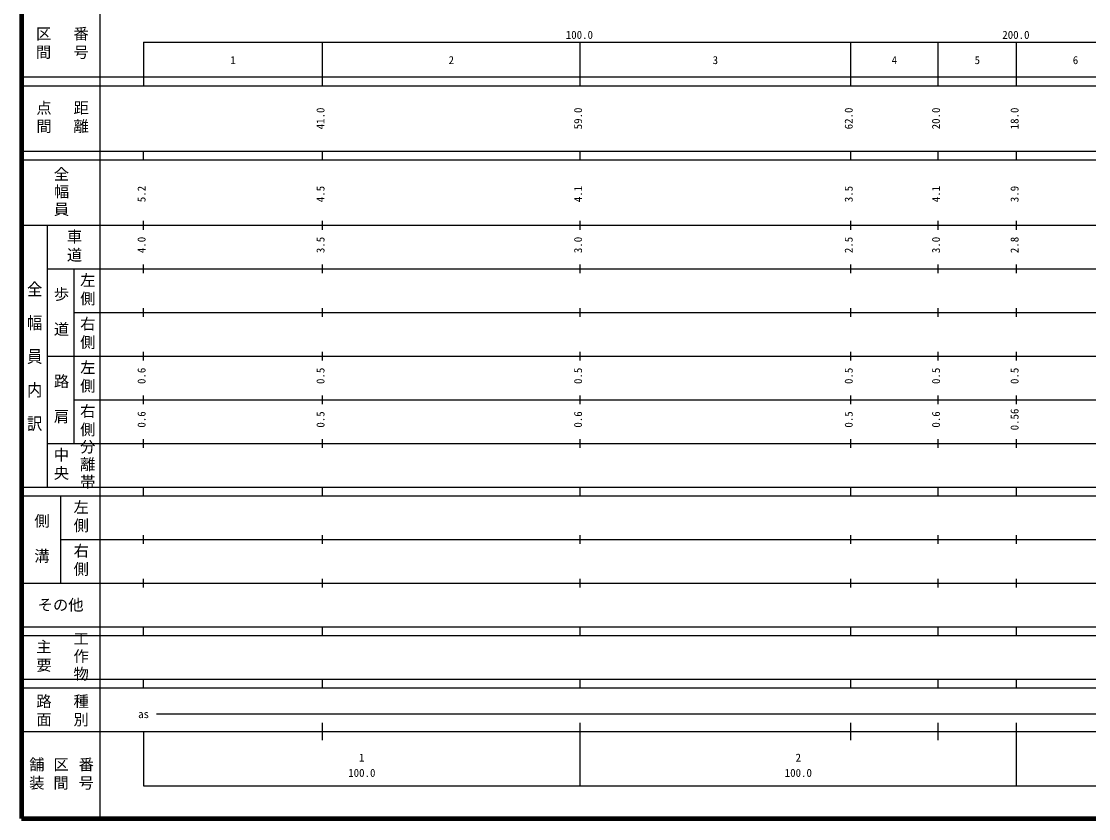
# Model space of a CAD drawing. Units: millimetres on the paper, enlarged 1000 times. Extents: x 40000 to 680000, y 20000 to 380000.
# Drawn here: x 40000 to 284512, y 20000 to 202759 of the extents above; entities that cross this region are included whole.
import ezdxf
from ezdxf.enums import TextEntityAlignment as Align

# ---------------------------------------------------------------- set-up
doc = ezdxf.new("R2010")
doc.units = ezdxf.units.MM
doc.header["$LTSCALE"] = 1000
doc.layers.add('M-TTL', color=2, linetype='Continuous', lineweight=140)
doc.layers.add('M-TTL-BAND', color=7, linetype='Continuous', lineweight=25)
doc.styles.add('@ＭＳ ゴシック', font='')
doc.styles.add('ＭＳ ゴシック', font='')
doc.styles.get('@ＭＳ ゴシック').set_extended_font_data('@MS Gothic')
doc.styles.get('ＭＳ ゴシック').set_extended_font_data('MS Gothic')

msp = doc.modelspace()

# ---------------------------------------------------------------- linework, layer by layer
at = {"layer": 'M-TTL'}
for p, q in [((40000, 380000), (40000, 20000)), ((40000, 20000), (680000, 20000))]:
    msp.add_line(p, q, dxfattribs=at)
at = {"layer": 'M-TTL-BAND'}
for p, q in [((58000, 370000), (58000, 20000)), ((68000, 198000), (579000, 198000)), ((68000, 198000), (68000, 188000)), ((109000, 188000), (109000, 198000)), ((168000, 188000), (168000, 198000)), ((230000, 188000), (230000, 198000)), ((250000, 188000), (250000, 198000)), ((268000, 188000), (268000, 198000)), ((40000, 190000), (579000, 190000)), ((40000, 188000), (579000, 188000)), ((40000, 173000), (579000, 173000)), ((68000, 171000), (68000, 173000)), ((109000, 171000), (109000, 173000)), ((168000, 171000), (168000, 173000)), ((230000, 171000), (230000, 173000)), ((250000, 171000), (250000, 173000)), ((268000, 171000), (268000, 173000)), ((40000, 171000), (579000, 171000)), ((68000, 155000), (68000, 157000)), ((109000, 155000), (109000, 157000)), ((168000, 155000), (168000, 157000)), ((230000, 155000), (230000, 157000)), ((250000, 155000), (250000, 157000)), ((268000, 155000), (268000, 157000)), ((40000, 156000), (579000, 156000)), ((46000, 96000), (46000, 156000)), ((68000, 145000), (68000, 147000)), ((109000, 145000), (109000, 147000)), ((168000, 145000), (168000, 147000)), ((230000, 145000), (230000, 147000)), ((250000, 145000), (250000, 147000)), ((268000, 145000), (268000, 147000)), ((46000, 146000), (579000, 146000)), ((52000, 146000), (52000, 106000)), ((68000, 135000), (68000, 137000)), ((109000, 135000), (109000, 137000)), ((168000, 135000), (168000, 137000)), ((230000, 135000), (230000, 137000)), ((250000, 135000), (250000, 137000)), ((268000, 135000), (268000, 137000)), ((52000, 136000), (579000, 136000)), ((46000, 126000), (579000, 126000)), ((68000, 125000), (68000, 127000)), ((109000, 125000), (109000, 127000)), ((168000, 125000), (168000, 127000)), ((230000, 125000), (230000, 127000)), ((250000, 125000), (250000, 127000)), ((268000, 125000), (268000, 127000)), ((52000, 116000), (579000, 116000)), ((68000, 115000), (68000, 117000)), ((109000, 115000), (109000, 117000)), ((168000, 115000), (168000, 117000)), ((230000, 115000), (230000, 117000)), ((250000, 115000), (250000, 117000)), ((268000, 115000), (268000, 117000)), ((46000, 106000), (579000, 106000)), ((68000, 105000), (68000, 107000)), ((109000, 105000), (109000, 107000)), ((168000, 105000), (168000, 107000)), ((230000, 105000), (230000, 107000)), ((250000, 105000), (250000, 107000)), ((268000, 105000), (268000, 107000)), ((40000, 96000), (579000, 96000)), ((68000, 94000), (68000, 96000)), ((109000, 94000), (109000, 96000)), ((168000, 94000), (168000, 96000)), ((230000, 94000), (230000, 96000)), ((250000, 94000), (250000, 96000)), ((268000, 94000), (268000, 96000)), ((40000, 94000), (579000, 94000)), ((49000, 94000), (49000, 74000)), ((49000, 84000), (579000, 84000)), ((68000, 83000), (68000, 85000)), ((109000, 83000), (109000, 85000)), ((168000, 83000), (168000, 85000)), ((230000, 83000), (230000, 85000)), ((250000, 83000), (250000, 85000)), ((268000, 83000), (268000, 85000)), ((40000, 74000), (579000, 74000)), ((68000, 73000), (68000, 75000)), ((109000, 73000), (109000, 75000)), ((168000, 73000), (168000, 75000)), ((230000, 73000), (230000, 75000)), ((250000, 73000), (250000, 75000)), ((268000, 73000), (268000, 75000)), ((40000, 64000), (579000, 64000)), ((68000, 62000), (68000, 64000)), ((109000, 62000), (109000, 64000)), ((168000, 62000), (168000, 64000)), ((230000, 62000), (230000, 64000)), ((250000, 62000), (250000, 64000)), ((268000, 62000), (268000, 64000)), ((40000, 62000), (579000, 62000)), ((40000, 52000), (579000, 52000)), ((68000, 50000), (68000, 52000)), ((109000, 50000), (109000, 52000)), ((168000, 50000), (168000, 52000)), ((230000, 50000), (230000, 52000)), ((250000, 50000), (250000, 52000)), ((268000, 50000), (268000, 52000)), ((40000, 50000), (579000, 50000)), ((71000, 44000), (565000, 44000)), ((109000, 38000), (109000, 42000)), ((168000, 27500), (168000, 42000)), ((230000, 38000), (230000, 42000)), ((250000, 38000), (250000, 42000)), ((268000, 27500), (268000, 42000)), ((40000, 40000), (579000, 40000)), ((68000, 40000), (68000, 27500)), ((68000, 27500), (579000, 27500))]:
    msp.add_line(p, q, dxfattribs=at)

# ---------------------------------------------------------------- texts
at = {"layer": 'M-TTL-BAND', "style": 'ＭＳ ゴシック'}
for s, p in [('100.0', (167844, 198195)), ('200.0', (267844, 198195)), ('1', (88500, 192405)), ('2', (138500, 192405)), ('3', (199000, 192405)), ('4', (240000, 192405)), ('5', (259000, 192405)), ('6', (281500, 192405)), ('as', (68000, 42500)), ('1', (118000, 32523)), ('2', (218000, 32523)), ('100.0', (118000, 29033)), ('100.0', (218000, 29033))]:
    msp.add_text(s, height=1833, dxfattribs=at).set_placement(p, align=Align.BOTTOM_CENTER)
for s, p in [('41.0', (110000, 180500)), ('59.0', (169000, 180500)), ('62.0', (231000, 180500)), ('20.0', (251000, 180500)), ('18.0', (269000, 180500)), ('5.2', (69000, 163174)), ('4.5', (110000, 163174)), ('4.1', (169000, 163174)), ('3.5', (231000, 163174)), ('4.1', (251000, 163174)), ('3.9', (269000, 163174)), ('4.0', (69000, 151500)), ('3.5', (110000, 151500)), ('3.0', (169000, 151500)), ('2.5', (231000, 151500)), ('3.0', (251000, 151500)), ('2.8', (269000, 151500)), ('0.6', (69000, 121500)), ('0.5', (110000, 121500)), ('0.5', (169000, 121500)), ('0.5', (231000, 121500)), ('0.5', (251000, 121500)), ('0.5', (269000, 121500)), ('0.6', (69000, 111500)), ('0.5', (110000, 111500)), ('0.6', (169000, 111500)), ('0.5', (231000, 111500)), ('0.6', (251000, 111500)), ('0.56', (269000, 111500))]:
    msp.add_text(s, height=1833, rotation=90, dxfattribs=at).set_placement(p, align=Align.BOTTOM_CENTER)
at = {"layer": 'M-TTL-BAND', "style": '@ＭＳ ゴシック', "width": 1.1}
msp.add_text('全\u3000幅\u3000員\u3000内\u3000訳', height=2566, rotation=270, dxfattribs=at).set_placement((43000, 126000), align=Align.MIDDLE_CENTER)
at = {"layer": 'M-TTL-BAND', "style": 'ＭＳ ゴシック'}
msp.add_text('その他', height=2566, dxfattribs=at).set_placement((49000, 69000), align=Align.MIDDLE_CENTER)
at = {"layer": 'M-TTL-BAND', "char_height": 2566, "attachment_point": 5, "rotation": 270, "style": '@ＭＳ ゴシック'}
for s, insert in [('\\T1.2;区間', (45000, 197500)), ('\\T1.2;番号', (53500, 197500)), ('\\T1.2;点間', (45000, 180500)), ('\\T1.2;距離', (53500, 180500)), ('\\T1.15;全幅員', (49000, 163500)), ('\\T1.2;車道', (52000, 151000)), ('\\T1.2;左側', (55000, 141000)), ('\\T1.15;歩\u3000道', (49000, 136000)), ('\\T1.2;右側', (55000, 131000)), ('\\T1.2;左側', (55000, 121000)), ('\\T1.15;路\u3000肩', (49000, 116000)), ('\\T1.2;右側', (55000, 111000)), ('\\T1.15;分離帯', (55000, 101000)), ('\\T1.2;中央', (49000, 101000)), ('\\T1.2;左側', (53500, 89000)), ('\\T1.15;側\u3000溝', (44500, 84000)), ('\\T1.2;右側', (53500, 79000)), ('\\T1.15;工作物', (53500, 57000)), ('\\T1.2;主要', (45000, 57000)), ('\\T1.2;路面', (45000, 44500)), ('\\T1.2;種別', (53500, 44500)), ('\\T1.2;舗装', (43333, 30000)), ('\\T1.2;区間', (49000, 30000)), ('\\T1.2;番号', (54667, 30000))]:
    msp.add_mtext(s, dxfattribs=dict(at, insert=insert))

doc.saveas('drawing.dxf')
